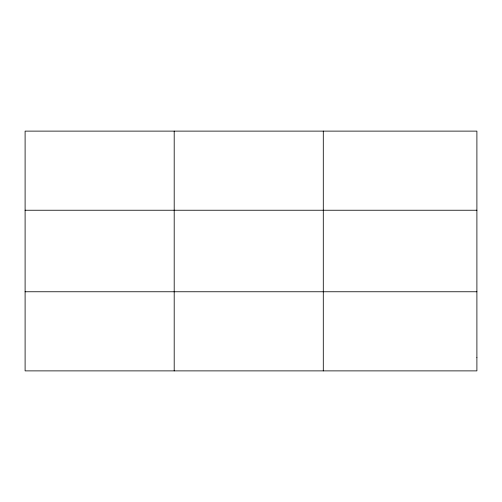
<?xml version="1.0" encoding="UTF-8"?>
<svg xmlns="http://www.w3.org/2000/svg" width="502" height="502" viewBox="0 0 502 502"><rect width="100%" height="100%" fill="white"/><g stroke="black" fill="none" stroke-linecap="round" stroke-linejoin="round"><path stroke-width="0.75" d="M174.194 370.884L174.194 131.116M323.288 370.884L323.288 131.116M25.1 210.238L476.9 210.238M25.1 291.762L476.9 291.762M476.9 357.694L476.9 370.884L25.1 370.884L25.1 131.116L476.9 131.116L476.9 357.694"/></g></svg>
